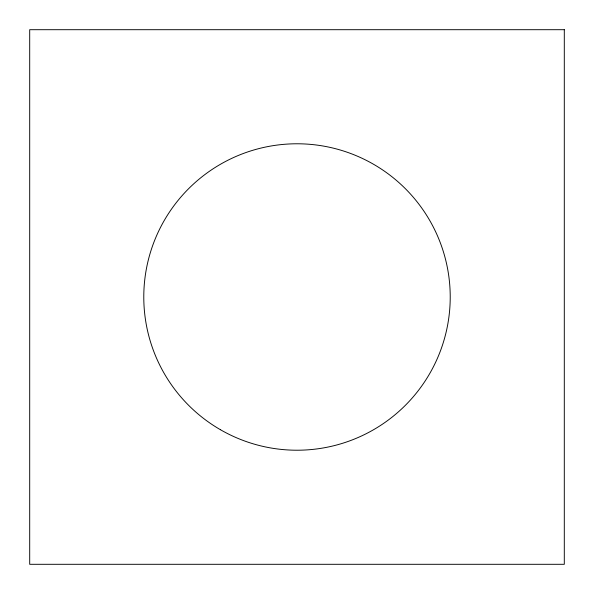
<?xml version="1.0" encoding="UTF-8"?>
<svg xmlns="http://www.w3.org/2000/svg" width="594" height="594" viewBox="0 0 594 594"><rect width="100%" height="100%" fill="white"/><g stroke="black" fill="none" stroke-linecap="round" stroke-linejoin="round"><path stroke-width="0.89" d="M564.3 29.7L29.7 29.7L29.7 564.3L564.3 564.3L564.3 29.7M220.389 429.692A153.222 153.222 0 0 0 450.222 297A153.222 153.222 0 0 0 220.389 164.308A153.222 153.222 0 0 0 220.389 429.692"/></g></svg>
